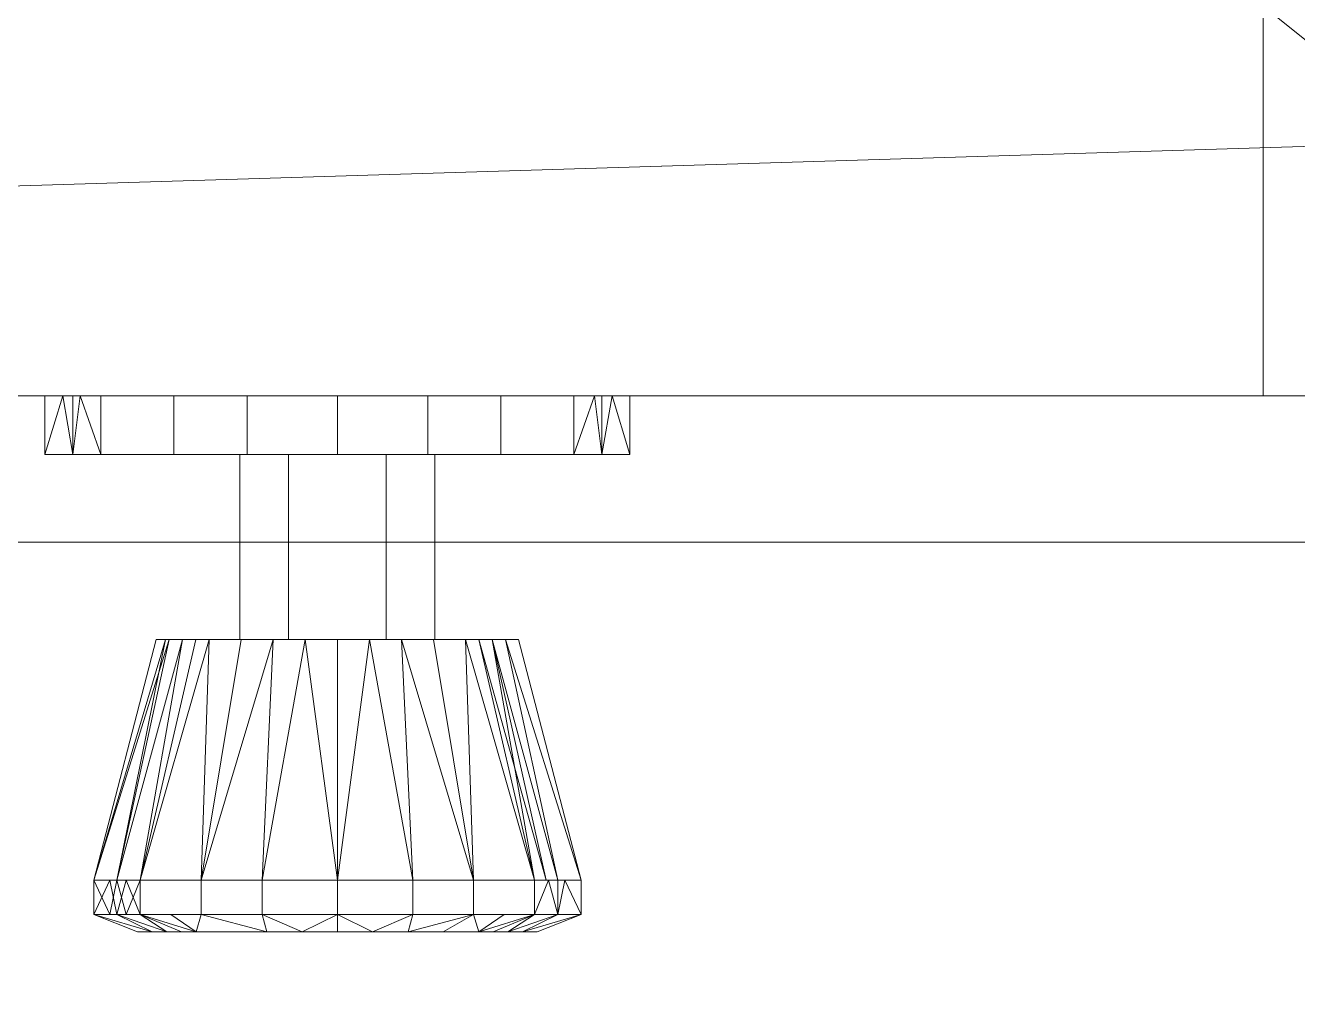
# Model space of a CAD drawing. Header units: millimetres. Extents: x -58504 to -31854, y -45142 to -12667.
# Drawn here: x -43530.8 to -43400.3, y -36512.5 to -36413.8 of the extents above; entities that cross this region are included whole.
import ezdxf

# ---------------------------------------------------------------- set-up
doc = ezdxf.new("R2010")
doc.units = ezdxf.units.MM
for name, color, linetype, lineweight in [('Doors', 7, 'Continuous', 9), ('Floors', 7, 'Continuous', 9), ('Frame_Mullion', 7, 'Continuous', 9), ('Walls', 7, 'Continuous', 9), ('五金器具', 7, 'Continuous', 9)]:
    doc.layers.add(name, color=color, linetype=linetype, lineweight=lineweight)

# ---------------------------------------------------------------- blocks, each defined once
blk = doc.blocks.new('單開-矩形- _1_ - 100 x 210 cm-432073-_3D_')
at = {"layer": 'Frame_Mullion', "color": 8}
mesh = blk.add_polyface(dxfattribs=at)
corners = [(-500, 270, 2100), (-500, 150, 2100), (500, 150, 2100), (500, 270, 2100)]
mesh.append_faces([[corners[k] for k in face] for face in [(0, 1, 2, 3)]], dxfattribs={"color": 8})
mesh = blk.add_polyface(dxfattribs=at)
corners = [(450, 150), (450, 190), (430, 190), (430, 270), (500, 270), (500, 150)]
mesh.append_faces([[corners[k] for k in face] for face in [(3, 1, 2)]], dxfattribs={"vtx0": -1, "color": 8})
mesh.append_faces([[corners[k] for k in face] for face in [(1, 3, 4, 5)]], dxfattribs={"vtx0": -1, "vtx3": -1, "color": 8})
mesh.append_faces([[corners[k] for k in face] for face in [(0, 1, 5)]], dxfattribs={"vtx1": -1, "color": 8})
mesh = blk.add_polyface(dxfattribs=at)
corners = [(-450, 150, 2050), (-450, 190, 2050), (450, 190, 2050), (450, 150, 2050)]
mesh.append_faces([[corners[k] for k in face] for face in [(0, 1, 2, 3)]], dxfattribs={"color": 8})
mesh = blk.add_polyface(dxfattribs=at)
corners = [(450, 150, 2050), (450, 190, 2050), (450, 190), (450, 150)]
mesh.append_faces([[corners[k] for k in face] for face in [(0, 1, 2, 3)]], dxfattribs={"color": 8})
mesh = blk.add_polyface(dxfattribs=at)
corners = [(500, 150), (500, 150, 2100), (-500, 150, 2100), (-500, 150), (-450, 150), (-450, 150, 2050), (450, 150, 2050), (450, 150)]
mesh.append_faces([[corners[k] for k in face] for face in [(2, 5, 6, 1)]], dxfattribs={"vtx0": -1, "vtx2": -1, "color": 8})
mesh.append_faces([[corners[k] for k in face] for face in [(3, 4, 5, 2)]], dxfattribs={"vtx2": -1, "color": 8})
mesh.append_faces([[corners[k] for k in face] for face in [(6, 7, 0, 1)]], dxfattribs={"vtx3": -1, "color": 8})
at = {"layer": '五金器具'}
mesh = blk.add_polyface(dxfattribs=at)
corners = [(385, 144, 1000), (379.27, 144, 982.37), (364.27, 144, 971.47), (345.73, 144, 971.47), (330.73, 144, 982.37), (325, 144, 1000), (325, 150, 1000), (330.73, 150, 982.37), (345.73, 150, 971.47), (364.27, 150, 971.47), (379.27, 150, 982.37), (385, 150, 1000), (338.23, 144, 976.92), (338.23, 150, 976.92), (327.86, 150, 991.18), (327.86, 144, 991.18), (355, 144, 971.47), (355, 150, 971.47), (381.37, 150, 988.82), (382.14, 144, 991.18), (371.77, 150, 976.92), (371.77, 144, 976.92), (383.18, 150, 994.41)]
mesh.append_faces([[corners[k] for k in face] for face in [(1, 18, 19), (19, 22, 0), (18, 1, 10)]], dxfattribs={"vtx0": -1, "vtx1": -1})
mesh.append_faces([[corners[k] for k in face] for face in [(19, 18, 22)]], dxfattribs={"vtx0": -1, "vtx2": -1})
mesh.append_faces([[corners[k] for k in face] for face in [(6, 14, 15, 5)]], dxfattribs={"vtx1": -1})
mesh.append_faces([[corners[k] for k in face] for face in [(12, 4, 7, 13), (13, 8, 3, 12), (4, 15, 14, 7), (16, 3, 8, 17), (2, 16, 17, 9), (21, 2, 9, 20), (1, 21, 20, 10)]], dxfattribs={"vtx1": -1, "vtx3": -1})
mesh.append_faces([[corners[k] for k in face] for face in [(22, 11, 0)]], dxfattribs={"vtx2": -1})
mesh = blk.add_polyface(dxfattribs=at)
corners = [(325, 144, 1000), (330.73, 144, 1017.63), (345.73, 144, 1028.53), (364.27, 144, 1028.53), (379.27, 144, 1017.63), (385, 144, 1000), (385, 150, 1000), (379.27, 150, 1017.63), (364.27, 150, 1028.53), (345.73, 150, 1028.53), (330.73, 150, 1017.63), (325, 150, 1000), (371.77, 144, 1023.08), (371.77, 150, 1023.08), (382.14, 150, 1008.82), (382.14, 144, 1008.82), (355, 144, 1028.53), (355, 150, 1028.53), (328.63, 150, 1011.18), (327.86, 144, 1008.82), (338.23, 150, 1023.08), (338.23, 144, 1023.08), (326.82, 150, 1005.59)]
mesh.append_faces([[corners[k] for k in face] for face in [(1, 18, 19), (19, 22, 0), (18, 1, 10)]], dxfattribs={"vtx0": -1, "vtx1": -1})
mesh.append_faces([[corners[k] for k in face] for face in [(19, 18, 22)]], dxfattribs={"vtx0": -1, "vtx2": -1})
mesh.append_faces([[corners[k] for k in face] for face in [(6, 14, 15, 5)]], dxfattribs={"vtx1": -1})
mesh.append_faces([[corners[k] for k in face] for face in [(14, 7, 4, 15), (13, 8, 3, 12), (7, 13, 12, 4), (16, 3, 8, 17), (2, 16, 17, 9), (21, 2, 9, 20), (1, 21, 20, 10)]], dxfattribs={"vtx1": -1, "vtx3": -1})
mesh.append_faces([[corners[k] for k in face] for face in [(22, 11, 0)]], dxfattribs={"vtx2": -1})
mesh = blk.add_polyface(dxfattribs=at)
corners = [(385, 150, 1000), (379.27, 150, 982.37), (364.27, 150, 971.47), (345.73, 150, 971.47), (330.73, 150, 982.37), (325, 150, 1000), (355, 150, 1000)]
mesh.append_faces([[corners[k] for k in face] for face in [(1, 2, 6, 0)]], dxfattribs={"vtx1": -1})
mesh.append_faces([[corners[k] for k in face] for face in [(2, 3, 6)]], dxfattribs={"vtx1": -1, "vtx2": -1})
mesh.append_faces([[corners[k] for k in face] for face in [(4, 5, 6, 3)]], dxfattribs={"vtx2": -1})
mesh = blk.add_polyface(dxfattribs=at)
corners = [(325, 150, 1000), (330.73, 150, 1017.63), (345.73, 150, 1028.53), (364.27, 150, 1028.53), (379.27, 150, 1017.63), (385, 150, 1000), (355, 150, 1000)]
mesh.append_faces([[corners[k] for k in face] for face in [(3, 6, 2)]], dxfattribs={"vtx0": -1, "vtx1": -1})
mesh.append_faces([[corners[k] for k in face] for face in [(1, 2, 6, 0)]], dxfattribs={"vtx1": -1})
mesh.append_faces([[corners[k] for k in face] for face in [(4, 5, 6, 3)]], dxfattribs={"vtx2": -1})
mesh = blk.add_polyface(dxfattribs=at)
corners = [(365, 144, 1000), (360, 144, 991.34), (350, 144, 991.34), (345, 144, 1000), (325, 144, 1000), (330.73, 144, 982.37), (345.73, 144, 971.47), (364.27, 144, 971.47), (379.27, 144, 982.37), (385, 144, 1000)]
mesh.append_faces([[corners[k] for k in face] for face in [(1, 7, 8, 0)]], dxfattribs={"vtx0": -1, "vtx2": -1})
mesh.append_faces([[corners[k] for k in face] for face in [(9, 0, 8)]], dxfattribs={"vtx1": -1})
mesh.append_faces([[corners[k] for k in face] for face in [(6, 7, 1, 2), (5, 6, 2, 3)]], dxfattribs={"vtx1": -1, "vtx3": -1})
mesh.append_faces([[corners[k] for k in face] for face in [(3, 4, 5)]], dxfattribs={"vtx2": -1})
mesh = blk.add_polyface(dxfattribs=at)
corners = [(345, 144, 1000), (350, 144, 1008.66), (360, 144, 1008.66), (365, 144, 1000), (385, 144, 1000), (379.27, 144, 1017.63), (364.27, 144, 1028.53), (345.73, 144, 1028.53), (330.73, 144, 1017.63), (325, 144, 1000)]
mesh.append_faces([[corners[k] for k in face] for face in [(0, 8, 9)]], dxfattribs={"vtx0": -1})
mesh.append_faces([[corners[k] for k in face] for face in [(1, 7, 8, 0), (7, 1, 2)]], dxfattribs={"vtx0": -1, "vtx2": -1})
mesh.append_faces([[corners[k] for k in face] for face in [(2, 5, 6, 7)]], dxfattribs={"vtx0": -1, "vtx3": -1})
mesh.append_faces([[corners[k] for k in face] for face in [(3, 4, 5, 2)]], dxfattribs={"vtx2": -1})
mesh = blk.add_polyface(dxfattribs=at)
corners = [(365, 125, 1000), (360, 125, 991.34), (350, 125, 991.34), (345, 125, 1000), (345, 144, 1000), (350, 144, 991.34), (360, 144, 991.34), (365, 144, 1000)]
mesh.append_faces([[corners[k] for k in face] for face in [(4, 5, 2, 3)]], dxfattribs={"vtx1": -1})
mesh.append_faces([[corners[k] for k in face] for face in [(1, 2, 5, 6)]], dxfattribs={"vtx1": -1, "vtx3": -1})
mesh.append_faces([[corners[k] for k in face] for face in [(6, 7, 0, 1)]], dxfattribs={"vtx3": -1})
mesh = blk.add_polyface(dxfattribs=at)
corners = [(345, 125, 1000), (350, 125, 1008.66), (360, 125, 1008.66), (365, 125, 1000), (365, 144, 1000), (360, 144, 1008.66), (350, 144, 1008.66), (345, 144, 1000)]
mesh.append_faces([[corners[k] for k in face] for face in [(4, 5, 2, 3)]], dxfattribs={"vtx1": -1})
mesh.append_faces([[corners[k] for k in face] for face in [(1, 2, 5, 6)]], dxfattribs={"vtx1": -1, "vtx3": -1})
mesh.append_faces([[corners[k] for k in face] for face in [(6, 7, 0, 1)]], dxfattribs={"vtx3": -1})
mesh = blk.add_polyface(dxfattribs=at)
corners = [(380, 100.3, 1000), (375.23, 100.3, 985.31), (362.73, 100.3, 976.22), (347.27, 100.3, 976.22), (334.77, 100.3, 985.31), (330, 100.3, 1000), (336.4, 125, 1000), (341.85, 125, 986.85), (355, 125, 981.4), (368.15, 125, 986.85), (373.6, 125, 1000), (348.42, 125, 984.12), (361.58, 125, 984.12), (339.12, 125, 993.42), (370.88, 125, 993.42), (341.02, 100.3, 980.76), (368.98, 100.3, 980.76), (358.29, 125, 982.76), (355, 100.3, 976.22), (351.71, 125, 982.76), (340.49, 125, 990.14), (332.39, 100.3, 992.65), (377.61, 100.3, 992.65), (372.24, 125, 996.71), (376.42, 100.3, 988.98), (345.14, 125, 985.49), (364.86, 125, 985.49), (337.76, 125, 996.71), (369.51, 125, 990.14)]
mesh.append_faces([[corners[k] for k in face] for face in [(27, 5, 6), (0, 23, 10)]], dxfattribs={"vtx0": -1})
mesh.append_faces([[corners[k] for k in face] for face in [(18, 17, 2), (5, 27, 21), (3, 19, 18), (17, 18, 8), (1, 28, 24)]], dxfattribs={"vtx0": -1, "vtx1": -1})
mesh.append_faces([[corners[k] for k in face] for face in [(1, 9, 28), (14, 22, 24), (15, 25, 11), (18, 19, 8), (9, 1, 16), (11, 3, 15), (16, 12, 26), (3, 11, 19), (13, 4, 21), (15, 7, 25), (12, 16, 2)]], dxfattribs={"vtx0": -1, "vtx2": -1})
mesh.append_faces([[corners[k] for k in face] for face in [(15, 4, 7), (20, 7, 4, 13), (0, 22, 23), (17, 12, 2), (14, 23, 22), (28, 14, 24), (26, 9, 16), (27, 13, 21)]], dxfattribs={"vtx1": -1, "vtx2": -1})
mesh = blk.add_polyface(dxfattribs=at)
corners = [(330, 100.3, 1000), (334.77, 100.3, 1014.69), (347.27, 100.3, 1023.78), (362.73, 100.3, 1023.78), (375.23, 100.3, 1014.69), (380, 100.3, 1000), (373.6, 125, 1000), (368.15, 125, 1013.15), (355, 125, 1018.6), (341.85, 125, 1013.15), (336.4, 125, 1000), (361.58, 125, 1015.88), (348.42, 125, 1015.88), (370.88, 125, 1006.58), (339.12, 125, 1006.58), (368.98, 100.3, 1019.24), (341.02, 100.3, 1019.24), (355, 100.3, 1023.78), (358.29, 125, 1017.24), (351.71, 125, 1017.24), (369.51, 125, 1009.86), (377.61, 100.3, 1007.35), (337.37, 125, 1002.33), (332.39, 100.3, 1007.35), (340.49, 125, 1009.86), (364.86, 125, 1014.51), (345.14, 125, 1014.51), (372.24, 125, 1003.29)]
mesh.append_faces([[corners[k] for k in face] for face in [(27, 5, 6)]], dxfattribs={"vtx0": -1})
mesh.append_faces([[corners[k] for k in face] for face in [(5, 27, 21), (23, 22, 0), (17, 19, 2), (22, 23, 14), (19, 17, 8), (3, 18, 17)]], dxfattribs={"vtx0": -1, "vtx1": -1})
mesh.append_faces([[corners[k] for k in face] for face in [(15, 25, 11), (4, 13, 20), (17, 18, 8), (11, 3, 15), (9, 1, 16), (16, 12, 26), (13, 4, 21), (3, 11, 18), (1, 9, 24), (15, 7, 25), (12, 16, 2)]], dxfattribs={"vtx0": -1, "vtx2": -1})
mesh.append_faces([[corners[k] for k in face] for face in [(24, 14, 1), (15, 4, 7), (20, 7, 4), (19, 12, 2), (23, 1, 14), (26, 9, 16), (27, 13, 21)]], dxfattribs={"vtx1": -1, "vtx2": -1})
mesh.append_faces([[corners[k] for k in face] for face in [(22, 10, 0)]], dxfattribs={"vtx2": -1})
mesh = blk.add_polyface(dxfattribs=at)
corners = [(373.6, 125, 1000), (368.15, 125, 986.85), (355, 125, 981.4), (341.85, 125, 986.85), (336.4, 125, 1000), (345, 125, 1000), (350, 125, 991.34), (360, 125, 991.34), (365, 125, 1000)]
mesh.append_faces([[corners[k] for k in face] for face in [(3, 6, 2)]], dxfattribs={"vtx0": -1, "vtx1": -1})
mesh.append_faces([[corners[k] for k in face] for face in [(7, 1, 2, 6)]], dxfattribs={"vtx0": -1, "vtx2": -1})
mesh.append_faces([[corners[k] for k in face] for face in [(8, 0, 1, 7)]], dxfattribs={"vtx2": -1})
mesh.append_faces([[corners[k] for k in face] for face in [(3, 4, 5, 6)]], dxfattribs={"vtx3": -1})
mesh = blk.add_polyface(dxfattribs=at)
corners = [(336.4, 125, 1000), (341.85, 125, 1013.15), (355, 125, 1018.6), (368.15, 125, 1013.15), (373.6, 125, 1000), (365, 125, 1000), (360, 125, 1008.66), (350, 125, 1008.66), (345, 125, 1000)]
mesh.append_faces([[corners[k] for k in face] for face in [(3, 5, 6, 2)]], dxfattribs={"vtx0": -1, "vtx2": -1})
mesh.append_faces([[corners[k] for k in face] for face in [(0, 1, 8)]], dxfattribs={"vtx1": -1})
mesh.append_faces([[corners[k] for k in face] for face in [(6, 7, 2)]], dxfattribs={"vtx1": -1, "vtx2": -1})
mesh.append_faces([[corners[k] for k in face] for face in [(1, 2, 7, 8)]], dxfattribs={"vtx1": -1, "vtx3": -1})
mesh.append_faces([[corners[k] for k in face] for face in [(3, 4, 5)]], dxfattribs={"vtx2": -1})
mesh = blk.add_polyface(dxfattribs=at)
corners = [(380, 96.8, 1000), (375.23, 96.8, 985.31), (362.73, 96.8, 976.22), (347.27, 96.8, 976.22), (334.77, 96.8, 985.31), (330, 96.8, 1000), (330, 100.3, 1000), (334.77, 100.3, 985.31), (347.27, 100.3, 976.22), (362.73, 100.3, 976.22), (375.23, 100.3, 985.31), (380, 100.3, 1000), (333.32, 96.8, 989.79), (332.39, 100.3, 992.65), (341.02, 100.3, 980.76), (341.02, 96.8, 980.76), (355, 96.8, 976.22), (355, 100.3, 976.22), (368.98, 100.3, 980.76), (368.98, 96.8, 980.76), (376.68, 100.3, 989.79), (377.61, 96.8, 992.65), (331.66, 96.8, 994.9), (378.34, 100.3, 994.9)]
mesh.append_faces([[corners[k] for k in face] for face in [(7, 12, 13), (21, 23, 0), (1, 20, 21), (20, 1, 10)]], dxfattribs={"vtx0": -1, "vtx1": -1})
mesh.append_faces([[corners[k] for k in face] for face in [(13, 12, 22), (21, 20, 23), (7, 4, 12)]], dxfattribs={"vtx0": -1, "vtx2": -1})
mesh.append_faces([[corners[k] for k in face] for face in [(6, 13, 22)]], dxfattribs={"vtx1": -1, "vtx2": -1})
mesh.append_faces([[corners[k] for k in face] for face in [(15, 4, 7, 14), (14, 8, 3, 15), (17, 9, 2, 16), (19, 2, 9, 18), (18, 10, 1, 19), (16, 3, 8, 17)]], dxfattribs={"vtx1": -1, "vtx3": -1})
mesh.append_faces([[corners[k] for k in face] for face in [(22, 5, 6), (23, 11, 0)]], dxfattribs={"vtx2": -1})
mesh = blk.add_polyface(dxfattribs=at)
corners = [(330, 96.8, 1000), (334.77, 96.8, 1014.69), (347.27, 96.8, 1023.78), (362.73, 96.8, 1023.78), (375.23, 96.8, 1014.69), (380, 96.8, 1000), (380, 100.3, 1000), (375.23, 100.3, 1014.69), (362.73, 100.3, 1023.78), (347.27, 100.3, 1023.78), (334.77, 100.3, 1014.69), (330, 100.3, 1000), (368.98, 96.8, 1019.24), (368.98, 100.3, 1019.24), (377.61, 100.3, 1007.35), (377.61, 96.8, 1007.35), (355, 96.8, 1023.78), (355, 100.3, 1023.78), (333.32, 100.3, 1010.21), (332.39, 96.8, 1007.35), (341.02, 100.3, 1019.24), (341.02, 96.8, 1019.24), (331.66, 100.3, 1005.1)]
mesh.append_faces([[corners[k] for k in face] for face in [(1, 18, 19), (19, 22, 0), (18, 1, 10)]], dxfattribs={"vtx0": -1, "vtx1": -1})
mesh.append_faces([[corners[k] for k in face] for face in [(19, 18, 22)]], dxfattribs={"vtx0": -1, "vtx2": -1})
mesh.append_faces([[corners[k] for k in face] for face in [(6, 14, 15, 5)]], dxfattribs={"vtx1": -1})
mesh.append_faces([[corners[k] for k in face] for face in [(12, 4, 7, 13), (13, 8, 3, 12), (4, 15, 14, 7), (16, 3, 8, 17), (2, 16, 17, 9), (21, 2, 9, 20), (1, 21, 20, 10)]], dxfattribs={"vtx1": -1, "vtx3": -1})
mesh.append_faces([[corners[k] for k in face] for face in [(22, 11, 0)]], dxfattribs={"vtx2": -1})
mesh = blk.add_polyface(dxfattribs=at)
corners = [(375.5, 95, 1000), (369.5, 95, 985.5), (355, 95, 979.5), (340.5, 95, 985.5), (334.5, 95, 1000), (330, 96.8, 1000), (334.77, 96.8, 985.31), (347.27, 96.8, 976.22), (362.73, 96.8, 976.22), (375.23, 96.8, 985.31), (380, 96.8, 1000), (362.25, 95, 982.5), (347.75, 95, 982.5), (337.5, 95, 992.75), (332.39, 96.8, 992.65), (372.5, 95, 992.75), (377.61, 96.8, 992.65), (341.02, 96.8, 980.76), (368.98, 96.8, 980.76), (351.38, 95, 981), (355, 96.8, 976.22), (358.62, 95, 981), (339, 95, 989.13), (336, 95, 996.38), (371, 95, 989.13), (374, 95, 996.38), (344.13, 95, 984), (372.1, 96.8, 983.03), (365.87, 95, 984)]
mesh.append_faces([[corners[k] for k in face] for face in [(25, 10, 0)]], dxfattribs={"vtx0": -1})
mesh.append_faces([[corners[k] for k in face] for face in [(20, 19, 7), (8, 21, 20), (2, 20, 21), (10, 25, 16), (19, 20, 2)]], dxfattribs={"vtx0": -1, "vtx1": -1})
mesh.append_faces([[corners[k] for k in face] for face in [(8, 11, 21), (23, 5, 14), (1, 18, 27), (11, 8, 18), (3, 6, 17), (12, 17, 7), (1, 27, 9), (6, 3, 22), (14, 13, 23), (15, 9, 16), (18, 1, 28)]], dxfattribs={"vtx0": -1, "vtx2": -1})
mesh.append_faces([[corners[k] for k in face] for face in [(17, 12, 26, 3)]], dxfattribs={"vtx0": -1, "vtx3": -1})
mesh.append_faces([[corners[k] for k in face] for face in [(14, 6, 13), (24, 1, 9, 15), (19, 12, 7), (22, 13, 6), (28, 11, 18), (25, 15, 16)]], dxfattribs={"vtx1": -1, "vtx2": -1})
mesh.append_faces([[corners[k] for k in face] for face in [(23, 4, 5)]], dxfattribs={"vtx2": -1})
mesh = blk.add_polyface(dxfattribs=at)
corners = [(334.5, 95, 1000), (340.5, 95, 1014.5), (355, 95, 1020.5), (369.5, 95, 1014.5), (375.5, 95, 1000), (380, 96.8, 1000), (375.23, 96.8, 1014.69), (362.73, 96.8, 1023.78), (347.27, 96.8, 1023.78), (334.77, 96.8, 1014.69), (330, 96.8, 1000), (347.75, 95, 1017.5), (362.25, 95, 1017.5), (372.5, 95, 1007.25), (377.61, 96.8, 1007.35), (337.5, 95, 1007.25), (332.39, 96.8, 1007.35), (368.98, 96.8, 1019.24), (341.02, 96.8, 1019.24), (358.62, 95, 1019), (355, 96.8, 1023.78), (351.38, 95, 1019), (371, 95, 1010.87), (374, 95, 1003.62), (339, 95, 1010.87), (336, 95, 1003.62), (365.87, 95, 1016), (337.9, 96.8, 1016.97), (344.13, 95, 1016)]
mesh.append_faces([[corners[k] for k in face] for face in [(25, 10, 0)]], dxfattribs={"vtx0": -1})
mesh.append_faces([[corners[k] for k in face] for face in [(1, 9, 24), (20, 19, 7), (8, 21, 20), (2, 20, 21), (10, 25, 16), (19, 20, 2)]], dxfattribs={"vtx0": -1, "vtx1": -1})
mesh.append_faces([[corners[k] for k in face] for face in [(8, 11, 21), (23, 5, 14), (17, 12, 26), (1, 18, 27), (11, 8, 18), (3, 6, 17), (12, 17, 7), (9, 15, 24), (1, 27, 9), (6, 3, 22), (14, 13, 23), (15, 9, 16)]], dxfattribs={"vtx0": -1, "vtx2": -1})
mesh.append_faces([[corners[k] for k in face] for face in [(14, 6, 13), (19, 12, 7), (22, 13, 6), (28, 11, 18, 1), (25, 15, 16), (26, 3, 17)]], dxfattribs={"vtx1": -1, "vtx2": -1})
mesh.append_faces([[corners[k] for k in face] for face in [(23, 4, 5)]], dxfattribs={"vtx2": -1})
mesh = blk.add_polyface(dxfattribs=at)
corners = [(355, 95, 1000), (334.5, 95, 1000), (340.5, 95, 985.5), (355, 95, 979.5), (369.5, 95, 985.5), (375.5, 95, 1000)]
mesh.append_faces([[corners[k] for k in face] for face in [(2, 3, 0, 1)]], dxfattribs={"vtx1": -1})
mesh.append_faces([[corners[k] for k in face] for face in [(4, 5, 0, 3)]], dxfattribs={"vtx2": -1})
mesh = blk.add_polyface(dxfattribs=at)
corners = [(355, 95, 1000), (375.5, 95, 1000), (369.5, 95, 1014.5), (355, 95, 1020.5), (340.5, 95, 1014.5), (334.5, 95, 1000)]
mesh.append_faces([[corners[k] for k in face] for face in [(4, 5, 0, 3)]], dxfattribs={"vtx2": -1})
mesh.append_faces([[corners[k] for k in face] for face in [(0, 1, 2, 3)]], dxfattribs={"vtx3": -1})

msp = doc.modelspace()

# ---------------------------------------------------------------- block references
at = {"layer": 'Doors', "color": 8}
msp.add_blockref('單開-矩形- _1_ - 100 x 210 cm-432073-_3D_', (-43853.81, -36601.86, 11000), dxfattribs=at)

# ---------------------------------------------------------------- meshes
at = {"layer": 'Floors', "color": 9}
mesh = msp.add_polyface(dxfattribs=at)
corners = [(-42028.81, -14316.86, 10820), (-42028.81, -12666.86, 10820), (-38828.81, -12666.86, 10820), (-38828.81, -14316.86, 10820), (-33278.81, -14316.86, 10820), (-33278.81, -21316.86, 10820), (-32828.81, -21316.86, 10820), (-32828.81, -31066.86, 10820), (-33278.81, -31066.86, 10820), (-33278.81, -33116.86, 10820), (-31853.81, -33116.86, 10820), (-31853.81, -36466.86, 10820), (-33278.81, -36466.86, 10820), (-33278.81, -43716.86, 10820), (-35428.81, -43716.86, 10820), (-35428.81, -45141.86, 10820), (-38778.81, -45141.86, 10820), (-38778.81, -43716.86, 10820), (-42303.81, -43716.86, 10820), (-42303.81, -45141.86, 10820), (-45653.81, -45141.86, 10820), (-45653.81, -43716.86, 10820), (-49578.81, -43716.86, 10820), (-49578.81, -45141.86, 10820), (-52928.81, -45141.86, 10820), (-52928.81, -43766.86, 10820), (-57078.81, -43766.86, 10820), (-57078.81, -36466.86, 10820), (-58503.82, -36466.86, 10820), (-58503.82, -33116.86, 10820), (-57128.82, -33116.86, 10820), (-57128.82, -29916.86, 10820), (-49328.81, -29916.86, 10820), (-49328.81, -29141.86, 10820), (-50703.81, -29141.86, 10820), (-50703.81, -22316.86, 10820), (-49928.8, -22316.86, 10820), (-49928.8, -21466.86, 10820), (-50703.81, -21466.86, 10820), (-50703.81, -18116.86, 10820), (-49328.81, -18116.86, 10820), (-49328.81, -14316.86, 10820), (-38978.81, -22666.86, 10820), (-39228.81, -22666.86, 10820), (-39228.81, -24116.86, 10820), (-38978.81, -24116.86, 10820), (-33828.81, -24116.86, 10820), (-33828.81, -21916.86, 10820), (-38828.81, -21916.86, 10820), (-38828.81, -24116.86, 10820), (-34578.81, -26766.86, 10820), (-38878.81, -26766.86, 10820), (-38878.81, -27206.86, 10820), (-34578.81, -27206.86, 10820), (-38878.81, -27356.86, 10820), (-38878.81, -30316.86, 10820), (-34988.81, -30316.86, 10820), (-34988.81, -28936.86, 10820), (-34728.81, -28936.86, 10820), (-34728.81, -27356.86, 10820), (-41978.81, -25141.86, 10820), (-42328.81, -25141.86, 10820), (-42328.81, -26791.86, 10820), (-41978.81, -26791.86, 10820), (-42028.81, -31316.86, 10820), (-42028.81, -30591.86, 10820), (-43728.81, -30591.86, 10820), (-43728.81, -31316.86, 10820), (-43878.81, -31926.86, 10820), (-43878.81, -30591.86, 10820), (-44378.81, -30591.86, 10820), (-44378.81, -31926.86, 10820), (-46428.81, -33441.86, 10820), (-47428.81, -33441.86, 10820), (-47428.81, -34116.86, 10820), (-46428.81, -34116.86, 10820), (-45328.81, -33441.86, 10820), (-46328.81, -33441.86, 10820), (-46328.81, -34116.86, 10820), (-45328.81, -34116.86, 10820), (-49028.81, -30591.86, 10820), (-49028.81, -33291.86, 10820), (-45908.81, -33291.86, 10820), (-45908.81, -30591.86, 10820), (-39228.81, -26816.86, 10820), (-39228.81, -29916.86, 10820), (-39028.81, -29916.86, 10820), (-39028.81, -26816.86, 10820), (-46353.81, -36916.36, 10820), (-46653.81, -36916.36, 10820), (-46653.81, -37166.86, 10820), (-46353.81, -37166.86, 10820), (-56178.81, -38966.86, 10820), (-56928.81, -38966.86, 10820), (-56928.81, -39266.86, 10820), (-56178.81, -39266.86, 10820), (-52628.81, -36916.86, 10820), (-53378.81, -36916.86, 10820), (-53378.81, -37066.86, 10820), (-52628.81, -37066.86, 10820), (-49928.81, -31066.86, 10820), (-49928.81, -31466.86, 10820), (-49728.81, -31466.86, 10820), (-49728.81, -31066.86, 10820), (-51278.81, -35816.86, 10820), (-51578.81, -35816.86, 10820), (-51578.81, -36316.86, 10820), (-51278.81, -36316.86, 10820), (-46803.81, -39566.86, 10820), (-47103.81, -39566.86, 10820), (-47103.81, -40066.86, 10820), (-46803.81, -40066.86, 10820), (-36948.81, -36916.86, 10820), (-37248.81, -36916.86, 10820), (-37248.81, -37266.86, 10820), (-36948.81, -37266.86, 10820), (-34078.81, -39626.86, 10820), (-33778.81, -39626.86, 10820), (-33778.81, -39326.86, 10820), (-34078.81, -39326.86, 10820), (-36988.81, -30916.86, 10820), (-37288.81, -30916.86, 10820), (-37288.81, -31266.86, 10820), (-36988.81, -31266.86, 10820), (-44528.81, -14466.86, 10820), (-44828.81, -14466.86, 10820), (-44828.81, -15216.86, 10820), (-44528.81, -15216.86, 10820), (-41078.81, -19666.86, 10820), (-41878.81, -19666.86, 10820), (-41878.81, -19966.86, 10820), (-41078.81, -19966.86, 10820)]
mesh.append_faces([[corners[k] for k in face] for face in [(30, 27, 28, 29), (3, 0, 1, 2)]], dxfattribs={"vtx0": -1, "color": 9})
mesh.append_faces([[corners[k] for k in face] for face in [(111, 21, 110), (106, 96, 105), (82, 73, 81), (32, 100, 31), (101, 31, 100), (44, 60, 43)]], dxfattribs={"vtx0": -1, "vtx1": -1, "color": 9})
mesh.append_faces([[corners[k] for k in face] for face in [(109, 107, 90, 108), (74, 104, 81, 73), (79, 68, 64), (62, 83, 33, 61), (66, 69, 62, 65), (130, 61, 36), (52, 54, 87, 51)]], dxfattribs={"vtx0": -1, "vtx1": -1, "vtx2": -1, "color": 9})
mesh.append_faces([[corners[k] for k in face] for face in [(17, 114, 116, 14), (9, 12, 112, 123), (64, 122, 113, 79), (44, 51, 84, 60)]], dxfattribs={"vtx0": -1, "vtx1": -1, "vtx2": -1, "vtx3": -1, "color": 9})
mesh.append_faces([[corners[k] for k in face] for face in [(27, 98, 92, 93), (82, 77, 72, 73), (71, 76, 82, 83), (32, 80, 103, 100), (40, 126, 129, 130)]], dxfattribs={"vtx0": -1, "vtx1": -1, "vtx3": -1, "color": 9})
mesh.append_faces([[corners[k] for k in face] for face in [(95, 25, 26, 94), (94, 26, 27, 93), (115, 119, 116, 114), (72, 77, 78, 75), (68, 79, 76, 71), (12, 115, 112), (68, 67, 64), (123, 112, 113, 122), (33, 83, 80, 32), (83, 70, 71), (69, 66, 67, 68), (126, 40, 41, 125), (0, 124, 125, 41), (58, 7, 8), (51, 87, 84), (42, 48, 49, 45)]], dxfattribs={"vtx0": -1, "vtx2": -1, "color": 9})
mesh.append_faces([[corners[k] for k in face] for face in [(25, 98, 99, 22), (110, 21, 22, 99), (108, 90, 91, 18), (105, 96, 97, 30), (81, 104, 105, 101), (114, 17, 18, 91), (12, 118, 119, 115), (88, 78, 79, 113), (62, 69, 70, 83), (65, 62, 63, 85), (130, 36, 37, 40), (48, 131, 128, 3), (55, 121, 122, 64), (7, 53, 50, 46), (51, 44, 45, 49), (48, 42, 43, 131)]], dxfattribs={"vtx0": -1, "vtx2": -1, "vtx3": -1, "color": 9})
mesh.append_faces([[corners[k] for k in face] for face in [(16, 17, 14, 15), (35, 36, 34), (57, 58, 56)]], dxfattribs={"vtx1": -1, "color": 9})
mesh.append_faces([[corners[k] for k in face] for face in [(101, 102, 81), (76, 77, 82), (126, 127, 129), (130, 131, 43), (85, 86, 55)]], dxfattribs={"vtx1": -1, "vtx2": -1, "color": 9})
mesh.append_faces([[corners[k] for k in face] for face in [(95, 92, 98, 25), (109, 110, 99, 107), (111, 108, 18, 21), (97, 98, 27, 30), (30, 31, 101, 105), (74, 75, 89, 104), (88, 89, 75, 78), (33, 34, 36, 61), (60, 61, 130, 43), (64, 65, 85, 55), (128, 129, 0, 3), (127, 124, 0, 129), (8, 9, 56, 58), (123, 120, 56, 9), (58, 59, 53, 7)]], dxfattribs={"vtx1": -1, "vtx2": -1, "vtx3": -1, "color": 9})
mesh.append_faces([[corners[k] for k in face] for face in [(106, 107, 99, 96), (107, 104, 89, 90), (80, 81, 102, 103), (12, 13, 117, 118), (116, 117, 13, 14), (113, 114, 91, 88), (63, 60, 84, 85), (120, 121, 55, 56), (54, 55, 86, 87), (59, 54, 52, 53), (50, 51, 49, 46), (46, 47, 6, 7), (47, 48, 5, 6)]], dxfattribs={"vtx1": -1, "vtx3": -1, "color": 9})
mesh.append_faces([[corners[k] for k in face] for face in [(23, 24, 25, 22), (10, 11, 12, 9)]], dxfattribs={"vtx2": -1, "color": 9})
mesh.append_faces([[corners[k] for k in face] for face in [(3, 4, 5, 48)]], dxfattribs={"vtx2": -1, "vtx3": -1, "color": 9})
mesh.append_faces([[corners[k] for k in face] for face in [(18, 19, 20, 21), (37, 38, 39, 40)]], dxfattribs={"vtx3": -1, "color": 9})
mesh = msp.add_polyface(dxfattribs=at)
corners = [(-42028.81, -14316.86, 11000), (-49328.81, -14316.86, 11000), (-49328.81, -18116.86, 11000), (-50703.81, -18116.86, 11000), (-50703.81, -21466.86, 11000), (-49928.8, -21466.86, 11000), (-49928.8, -22316.86, 11000), (-50703.81, -22316.86, 11000), (-50703.81, -29141.86, 11000), (-49328.81, -29141.86, 11000), (-49328.81, -29916.86, 11000), (-57128.82, -29916.86, 11000), (-57128.82, -33116.86, 11000), (-58503.82, -33116.86, 11000), (-58503.82, -36466.86, 11000), (-57078.81, -36466.86, 11000), (-57078.81, -43766.86, 11000), (-52928.81, -43766.86, 11000), (-52928.81, -45141.86, 11000), (-49578.81, -45141.86, 11000), (-49578.81, -43716.86, 11000), (-45653.81, -43716.86, 11000), (-45653.81, -45141.86, 11000), (-42303.81, -45141.86, 11000), (-42303.81, -43716.86, 11000), (-38778.81, -43716.86, 11000), (-38778.81, -45141.86, 11000), (-35428.81, -45141.86, 11000), (-35428.81, -43716.86, 11000), (-33278.81, -43716.86, 11000), (-33278.81, -36466.86, 11000), (-31853.81, -36466.86, 11000), (-31853.81, -33116.86, 11000), (-33278.81, -33116.86, 11000), (-33278.81, -31066.86, 11000), (-32828.81, -31066.86, 11000), (-32828.81, -21316.86, 11000), (-33278.81, -21316.86, 11000), (-33278.81, -14316.86, 11000), (-38828.81, -14316.86, 11000), (-38828.81, -12666.86, 11000), (-42028.81, -12666.86, 11000), (-38978.81, -22666.86, 11000), (-38978.81, -24116.86, 11000), (-39228.81, -24116.86, 11000), (-39228.81, -22666.86, 11000), (-33828.81, -24116.86, 11000), (-38828.81, -24116.86, 11000), (-38828.81, -21916.86, 11000), (-33828.81, -21916.86, 11000), (-34578.81, -26766.86, 11000), (-34578.81, -27206.86, 11000), (-38878.81, -27206.86, 11000), (-38878.81, -26766.86, 11000), (-38878.81, -27356.86, 11000), (-34728.81, -27356.86, 11000), (-34728.81, -28936.86, 11000), (-34988.81, -28936.86, 11000), (-34988.81, -30316.86, 11000), (-38878.81, -30316.86, 11000), (-41978.81, -25141.86, 11000), (-41978.81, -26791.86, 11000), (-42328.81, -26791.86, 11000), (-42328.81, -25141.86, 11000), (-42028.81, -31316.86, 11000), (-43728.81, -31316.86, 11000), (-43728.81, -30591.86, 11000), (-42028.81, -30591.86, 11000), (-43878.81, -31926.86, 11000), (-44378.81, -31926.86, 11000), (-44378.81, -30591.86, 11000), (-43878.81, -30591.86, 11000), (-46428.81, -33441.86, 11000), (-46428.81, -34116.86, 11000), (-47428.81, -34116.86, 11000), (-47428.81, -33441.86, 11000), (-45328.81, -33441.86, 11000), (-45328.81, -34116.86, 11000), (-46328.81, -34116.86, 11000), (-46328.81, -33441.86, 11000), (-49028.81, -30591.86, 11000), (-45908.81, -30591.86, 11000), (-45908.81, -33291.86, 11000), (-49028.81, -33291.86, 11000), (-39228.81, -26816.86, 11000), (-39028.81, -26816.86, 11000), (-39028.81, -29916.86, 11000), (-39228.81, -29916.86, 11000), (-46353.81, -36916.36, 11000), (-46353.81, -37166.86, 11000), (-46653.81, -37166.86, 11000), (-46653.81, -36916.36, 11000), (-56178.81, -38966.86, 11000), (-56178.81, -39266.86, 11000), (-56928.81, -39266.86, 11000), (-56928.81, -38966.86, 11000), (-52628.81, -36916.86, 11000), (-52628.81, -37066.86, 11000), (-53378.81, -37066.86, 11000), (-53378.81, -36916.86, 11000), (-49928.81, -31066.86, 11000), (-49728.81, -31066.86, 11000), (-49728.81, -31466.86, 11000), (-49928.81, -31466.86, 11000), (-51278.81, -35816.86, 11000), (-51278.81, -36316.86, 11000), (-51578.81, -36316.86, 11000), (-51578.81, -35816.86, 11000), (-46803.81, -39566.86, 11000), (-46803.81, -40066.86, 11000), (-47103.81, -40066.86, 11000), (-47103.81, -39566.86, 11000), (-36948.81, -36916.86, 11000), (-36948.81, -37266.86, 11000), (-37248.81, -37266.86, 11000), (-37248.81, -36916.86, 11000), (-34078.81, -39626.86, 11000), (-34078.81, -39326.86, 11000), (-33778.81, -39326.86, 11000), (-33778.81, -39626.86, 11000), (-36988.81, -30916.86, 11000), (-36988.81, -31266.86, 11000), (-37288.81, -31266.86, 11000), (-37288.81, -30916.86, 11000), (-44528.81, -14466.86, 11000), (-44528.81, -15216.86, 11000), (-44828.81, -15216.86, 11000), (-44828.81, -14466.86, 11000), (-41078.81, -19666.86, 11000), (-41078.81, -19966.86, 11000), (-41878.81, -19966.86, 11000), (-41878.81, -19666.86, 11000)]
mesh.append_faces([[corners[k] for k in face] for face in [(5, 2, 3, 4), (24, 21, 22, 23), (28, 25, 26, 27)]], dxfattribs={"vtx0": -1, "color": 9})
mesh.append_faces([[corners[k] for k in face] for face in [(75, 83, 74), (92, 15, 95), (65, 68, 64)]], dxfattribs={"vtx0": -1, "vtx1": -1, "color": 9})
mesh.append_faces([[corners[k] for k in face] for face in [(126, 2, 131, 125), (63, 6, 9, 62), (71, 66, 62, 70), (109, 21, 24)]], dxfattribs={"vtx0": -1, "vtx1": -1, "vtx2": -1, "color": 9})
mesh.append_faces([[corners[k] for k in face] for face in [(81, 70, 62, 9), (103, 12, 107, 83), (12, 15, 99, 107), (104, 91, 74, 83), (111, 90, 105, 97), (33, 121, 112, 30), (64, 77, 115, 122), (116, 114, 25, 28)]], dxfattribs={"vtx0": -1, "vtx1": -1, "vtx2": -1, "vtx3": -1, "color": 9})
mesh.append_faces([[corners[k] for k in face] for face in [(53, 47, 43, 44), (35, 46, 50, 51), (15, 92, 98, 99), (17, 20, 97, 98), (30, 113, 117, 118)]], dxfattribs={"vtx0": -1, "vtx1": -1, "vtx3": -1, "color": 9})
mesh.append_faces([[corners[k] for k in face] for face in [(2, 130, 131), (80, 101, 102, 83), (67, 61, 62, 66), (84, 60, 61, 87), (47, 53, 50, 46), (46, 35, 36, 49), (49, 36, 37, 48), (52, 54, 55, 51), (54, 85, 86, 59), (59, 123, 120, 58), (107, 99, 96, 106), (97, 105, 106, 96), (105, 90, 91, 104), (108, 89, 90, 111), (21, 109, 110, 20), (30, 118, 119, 29), (115, 88, 89, 114), (30, 112, 113), (29, 119, 116, 28)]], dxfattribs={"vtx0": -1, "vtx2": -1, "color": 9})
mesh.append_faces([[corners[k] for k in face] for face in [(0, 124, 125, 131), (39, 41, 0, 128), (45, 129, 130, 60), (10, 100, 101, 80), (59, 86, 87, 64), (51, 55, 56, 35), (98, 92, 93, 17), (76, 68, 69, 82), (78, 72, 73, 88), (68, 76, 77, 64)]], dxfattribs={"vtx0": -1, "vtx2": -1, "vtx3": -1, "color": 9})
mesh.append_faces([[corners[k] for k in face] for face in [(8, 9, 6, 7), (40, 41, 39), (19, 20, 17, 18), (32, 33, 30, 31)]], dxfattribs={"vtx1": -1, "color": 9})
mesh.append_faces([[corners[k] for k in face] for face in [(131, 128, 0), (10, 11, 100), (120, 121, 58), (102, 103, 83), (107, 104, 83), (78, 79, 72)]], dxfattribs={"vtx1": -1, "vtx2": -1, "color": 9})
mesh.append_faces([[corners[k] for k in face] for face in [(5, 6, 130, 2), (128, 129, 48, 39), (63, 60, 130, 6), (67, 64, 87, 61), (45, 42, 48, 129), (84, 85, 53, 44), (44, 45, 60, 84), (52, 53, 85, 54), (122, 123, 59, 64), (34, 35, 56, 58), (33, 34, 58, 121), (110, 111, 97, 20), (108, 109, 24, 89), (79, 76, 82, 72), (77, 78, 88, 115), (24, 25, 114, 89)]], dxfattribs={"vtx1": -1, "vtx2": -1, "vtx3": -1, "color": 9})
mesh.append_faces([[corners[k] for k in face] for face in [(1, 2, 126, 127), (0, 1, 127, 124), (9, 10, 80, 81), (103, 100, 11, 12), (69, 70, 81, 82), (65, 66, 71, 68), (42, 43, 47, 48), (121, 122, 115, 112), (82, 83, 75, 72), (91, 88, 73, 74), (93, 94, 16, 17), (94, 95, 15, 16), (116, 117, 113, 114)]], dxfattribs={"vtx1": -1, "vtx3": -1, "color": 9})
mesh.append_faces([[corners[k] for k in face] for face in [(56, 57, 58)]], dxfattribs={"vtx2": -1, "color": 9})
mesh.append_faces([[corners[k] for k in face] for face in [(37, 38, 39, 48)]], dxfattribs={"vtx2": -1, "vtx3": -1, "color": 9})
mesh.append_faces([[corners[k] for k in face] for face in [(12, 13, 14, 15)]], dxfattribs={"vtx3": -1, "color": 9})
at = {"layer": 'Walls', "color": 9}
mesh = msp.add_polyface(dxfattribs=at)
corners = [(-39828.82, -36466.86, 11000), (-40803.81, -36466.86, 11000), (-40803.81, -36316.86, 11000), (-39828.82, -36316.86, 11000), (-41803.81, -36316.86, 11000), (-41803.81, -36466.86, 11000), (-42303.81, -36466.86, 11000), (-42453.81, -36466.86, 11000), (-43353.81, -36466.86, 11000), (-43353.81, -36316.86, 11000), (-44353.81, -36316.86, 11000), (-44353.81, -36466.86, 11000), (-44723.81, -36466.86, 11000), (-44823.81, -36466.86, 11000), (-46253.81, -36466.86, 11000), (-46353.81, -36466.86, 11000), (-46653.81, -36466.86, 11000), (-46803.81, -36466.86, 11000), (-47628.81, -36466.86, 11000), (-47628.81, -36316.86, 11000), (-49028.81, -36466.86, 11000), (-49028.81, -36316.86, 11000), (-48628.81, -36316.86, 11000), (-48628.81, -36466.86, 11000)]
mesh.append_faces([[corners[k] for k in face] for face in [(0, 1, 2, 3), (22, 23, 20, 21)]], dxfattribs={"color": 9})
mesh.append_faces([[corners[k] for k in face] for face in [(15, 19, 14)]], dxfattribs={"vtx0": -1, "vtx1": -1, "color": 9})
mesh.append_faces([[corners[k] for k in face] for face in [(10, 13, 14, 19)]], dxfattribs={"vtx0": -1, "vtx2": -1, "color": 9})
mesh.append_faces([[corners[k] for k in face] for face in [(9, 4, 7, 8)]], dxfattribs={"vtx1": -1, "color": 9})
mesh.append_faces([[corners[k] for k in face] for face in [(16, 17, 19, 15)]], dxfattribs={"vtx1": -1, "vtx2": -1, "color": 9})
mesh.append_faces([[corners[k] for k in face] for face in [(17, 18, 19)]], dxfattribs={"vtx2": -1, "color": 9})
mesh.append_faces([[corners[k] for k in face] for face in [(4, 5, 6, 7), (10, 11, 12, 13)]], dxfattribs={"vtx3": -1, "color": 9})
mesh = msp.add_polyface(dxfattribs=at)
corners = [(-49028.81, -36466.86, 14300), (-46803.81, -36466.86, 14300), (-46653.81, -36466.86, 14300), (-46353.81, -36466.86, 14300), (-46253.81, -36466.86, 14300), (-44823.81, -36466.86, 14300), (-44723.81, -36466.86, 14300), (-42453.81, -36466.86, 14300), (-42303.81, -36466.86, 14300), (-39828.82, -36466.86, 14300), (-39828.82, -36316.86, 14300), (-49028.81, -36316.86, 14300)]
mesh.append_faces([[corners[k] for k in face] for face in [(10, 7, 8, 9)]], dxfattribs={"vtx0": -1, "color": 9})
mesh.append_faces([[corners[k] for k in face] for face in [(3, 11, 2)]], dxfattribs={"vtx0": -1, "vtx1": -1, "color": 9})
mesh.append_faces([[corners[k] for k in face] for face in [(11, 5, 6, 10), (10, 6, 7)]], dxfattribs={"vtx0": -1, "vtx2": -1, "color": 9})
mesh.append_faces([[corners[k] for k in face] for face in [(11, 3, 4, 5)]], dxfattribs={"vtx0": -1, "vtx3": -1, "color": 9})
mesh.append_faces([[corners[k] for k in face] for face in [(11, 0, 1, 2)]], dxfattribs={"vtx3": -1, "color": 9})
mesh = msp.add_polyface(dxfattribs=at)
corners = [(-43353.81, -36466.86, 13100), (-44353.81, -36466.86, 13100), (-44353.81, -36316.86, 13100), (-43353.81, -36316.86, 13100)]
mesh.append_faces([[corners[k] for k in face] for face in [(0, 1, 2, 3)]], dxfattribs={"color": 9})
mesh = msp.add_polyface(dxfattribs=at)
corners = [(-39828.82, -36466.86, 14300), (-42303.81, -36466.86, 14300), (-42453.81, -36466.86, 14300), (-44723.81, -36466.86, 14300), (-44823.81, -36466.86, 14300), (-46253.81, -36466.86, 14300), (-46353.81, -36466.86, 14300), (-46653.81, -36466.86, 14300), (-46803.81, -36466.86, 14300), (-49028.81, -36466.86, 14300), (-49028.81, -36466.86, 11000), (-48628.81, -36466.86, 11000), (-48628.81, -36466.86, 13100), (-47628.81, -36466.86, 13100), (-47628.81, -36466.86, 11000), (-46803.81, -36466.86, 11000), (-46653.81, -36466.86, 11000), (-46353.81, -36466.86, 11000), (-46253.81, -36466.86, 11000), (-44823.81, -36466.86, 11000), (-44723.81, -36466.86, 11000), (-44353.81, -36466.86, 11000), (-44353.81, -36466.86, 13100), (-43353.81, -36466.86, 13100), (-43353.81, -36466.86, 11000), (-42453.81, -36466.86, 11000), (-42303.81, -36466.86, 11000), (-41803.81, -36466.86, 11000), (-41803.81, -36466.86, 13100), (-40803.81, -36466.86, 13100), (-40803.81, -36466.86, 11000), (-39828.82, -36466.86, 11000)]
mesh.append_faces([[corners[k] for k in face] for face in [(5, 18, 22, 4), (2, 23, 28, 1)]], dxfattribs={"vtx0": -1, "vtx1": -1, "vtx2": -1, "color": 9})
mesh.append_faces([[corners[k] for k in face] for face in [(9, 12, 13, 8), (3, 22, 23, 2), (1, 28, 29, 0)]], dxfattribs={"vtx0": -1, "vtx2": -1, "color": 9})
mesh.append_faces([[corners[k] for k in face] for face in [(13, 16, 17, 18), (22, 18, 19, 20)]], dxfattribs={"vtx0": -1, "vtx3": -1, "color": 9})
mesh.append_faces([[corners[k] for k in face] for face in [(7, 8, 13, 6), (3, 4, 22)]], dxfattribs={"vtx1": -1, "vtx2": -1, "color": 9})
mesh.append_faces([[corners[k] for k in face] for face in [(5, 6, 13, 18)]], dxfattribs={"vtx1": -1, "vtx2": -1, "vtx3": -1, "color": 9})
mesh.append_faces([[corners[k] for k in face] for face in [(10, 11, 12, 9), (20, 21, 22), (26, 27, 28, 25)]], dxfattribs={"vtx2": -1, "color": 9})
mesh.append_faces([[corners[k] for k in face] for face in [(23, 24, 25, 28)]], dxfattribs={"vtx2": -1, "vtx3": -1, "color": 9})
mesh.append_faces([[corners[k] for k in face] for face in [(13, 14, 15, 16), (29, 30, 31, 0)]], dxfattribs={"vtx3": -1, "color": 9})

doc.saveas('drawing.dxf')
